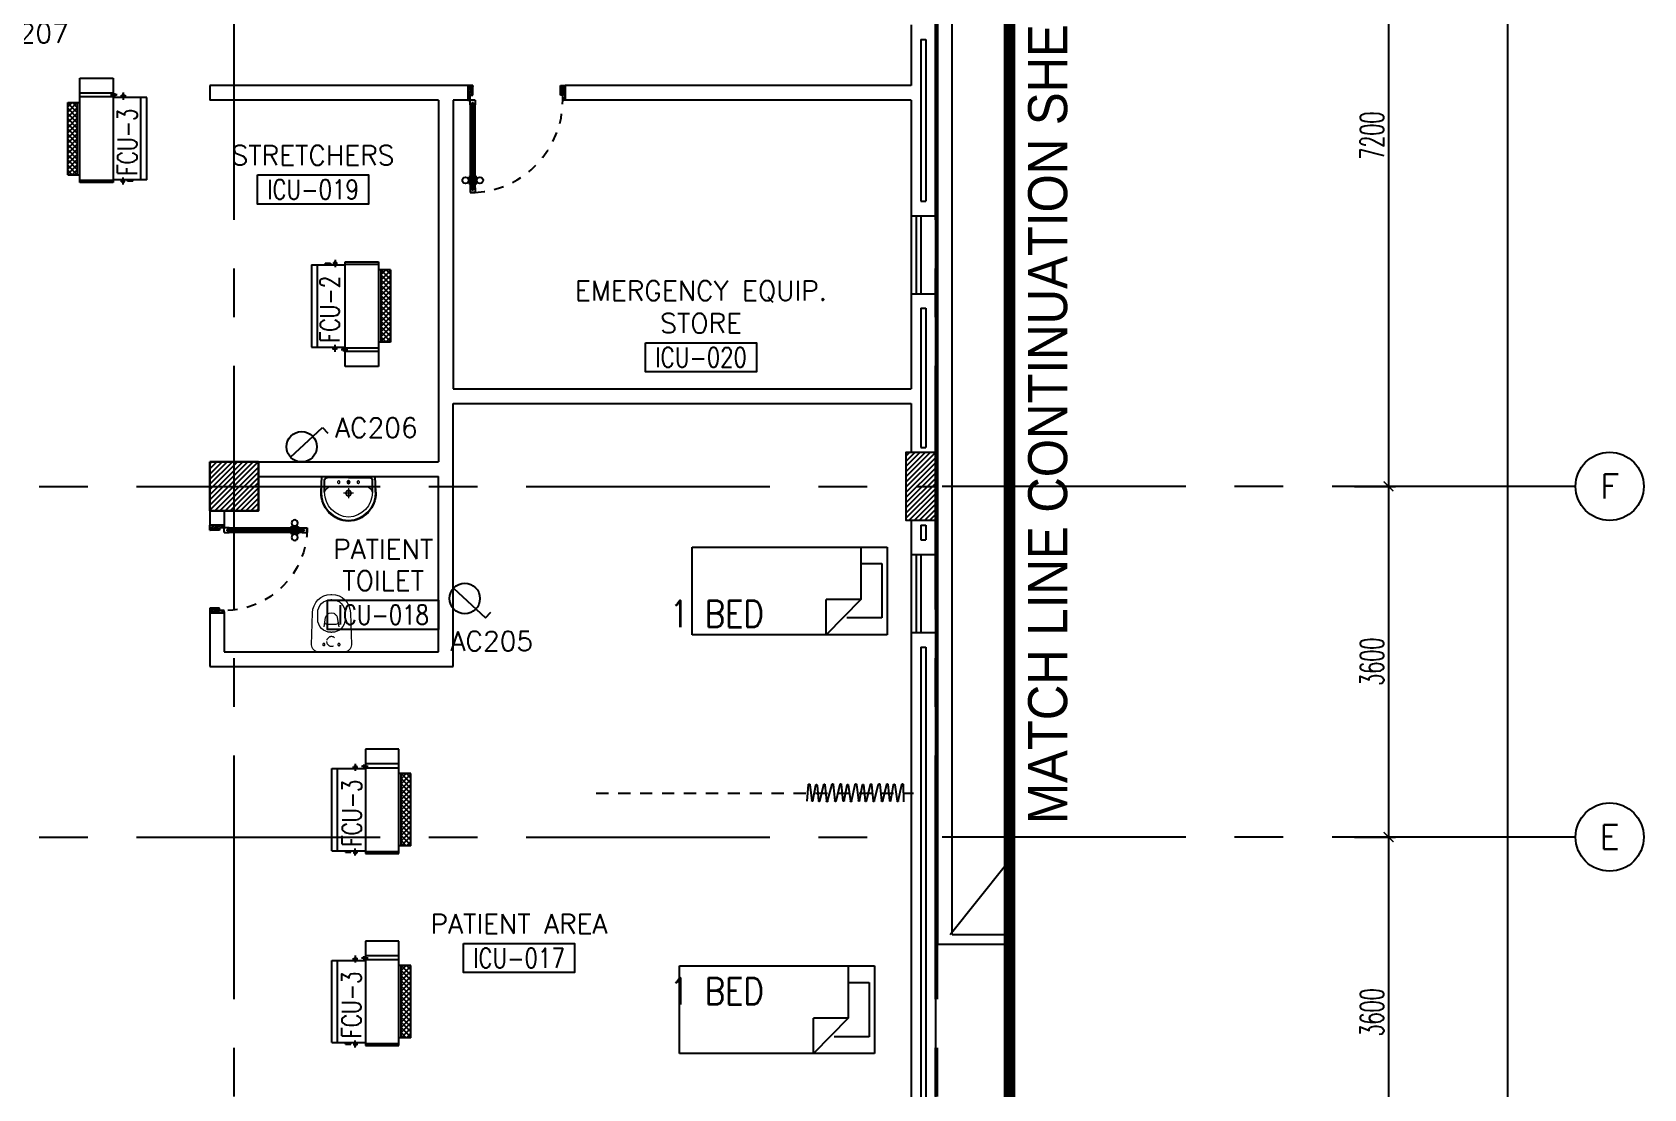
# Model space of a CAD drawing. Extents: x -0.4 to 91.9, y -1.1 to 78.4.
# Drawn here: x 75.32 to 91.86, y 13.97 to 24.81 of the extents above; entities that cross this region are included whole.
import ezdxf
from ezdxf.enums import TextEntityAlignment as Align

# ---------------------------------------------------------------- set-up
doc = ezdxf.new("R2010")
doc.units = 0
doc.header["$MEASUREMENT"] = 0
doc.header["$PDMODE"] = 34
for name, pattern in [('CENTER2', [1.125, 0.75, -0.125, 0.125, -0.125]), ('CENTERX2', [4, 2.5, -0.5, 0.5, -0.5]), ('DASHED', [0.75, 0.5, -0.25]), ('HIDDEN', [0.375, 0.25, -0.125]), ('HIDDEN2', [0.1875, 0.125, -0.0625])]:
    doc.linetypes.add(name, pattern=pattern)
doc.layers.get('0').update_dxf_attribs({"color": 11, "linetype": 'CONTINUOUS'})
doc.layers.get('DEFPOINTS').update_dxf_attribs({"color": 11, "linetype": 'CONTINUOUS'})
for name, color, linetype in [('A_CUBICLE_CURTAINS', 11, 'HIDDEN'), ('AX-CR', 11, 'CONTINUOUS'), ('AX-DIM', 11, 'CONTINUOUS'), ('AX-TXT', 11, 'CONTINUOUS'), ('AXES', 11, 'CENTERX2'), ('COL', 11, 'CONTINUOUS'), ('D_CURTAIN', 11, 'HIDDEN'), ('DOOR', 11, 'CONTINUOUS'), ('E-SOCKETS', 4, 'CONTINUOUS'), ('ELEV', 11, 'CONTINUOUS'), ('FCU', 7, 'CONTINUOUS'), ('FIX', 11, 'CONTINUOUS'), ('FUR', 11, 'CONTINUOUS'), ('HAT', 11, 'CONTINUOUS'), ('INSUL', 11, 'CONTINUOUS'), ('RM-BOX', 11, 'CONTINUOUS'), ('RM-NAME', 11, 'CONTINUOUS'), ('RM-NO', 11, 'CONTINUOUS'), ('ROOF', 11, 'CONTINUOUS'), ('RS20', 11, 'CONTINUOUS'), ('SHAFT', 11, 'CONTINUOUS'), ('TEXTN', 2, 'CONTINUOUS'), ('TXT1', 11, 'CONTINUOUS'), ('WALL', 11, 'CONTINUOUS'), ('WIN', 11, 'CONTINUOUS')]:
    doc.layers.add(name, color=color, linetype=linetype)
doc.styles.add('ROMANS', font='ROMANS.shx', dxfattribs={"width": 0.6})
doc.styles.add('RS20', font='ROMANS.shx', dxfattribs={"height": 0.2})
doc.styles.add('TTXT', font='swisse.ttf', dxfattribs={"width": 0.6})
doc.dimstyles.new('STANDARD in', dxfattribs={"dimtxt": 0.24, "dimasz": 0.1, "dimexe": 0.07, "dimexo": 0.05, "dimgap": 0.05, "dimtad": 1, "dimdec": 0, "dimlfac": 1000, "dimzin": 0, "dimdsep": 46, "dimtxsty": 'ROMANS', "dimblk": 'ARCHTICK', "dimcen": 0.05, "dimdle": 0.05, "dimclrd": 7, "dimclre": 7, "dimclrt": 2, "dimadec": 0, "dimazin": 0, "dimtfac": 1, "dimtdec": 0, "dimtmove": 2, "dimatfit": 3, "dimldrblk": 'ARCHTICK', "dimfxl": 0, "dimtolj": 1, "dimtzin": 0, "dimarcsym": 0})

# ---------------------------------------------------------------- blocks, each defined once
blk = doc.blocks.new('*X20')
at = {"color": 0}
for p, q in [((84179, 132651), (84678, 133150)), ((84179, 132704), (84625, 133150)), ((84179, 132757), (84571, 133150)), ((84179, 132810), (84518, 133150)), ((84179, 132864), (84465, 133150)), ((84179, 132917), (84412, 133150)), ((84179, 132970), (84359, 133150)), ((84179, 133023), (84306, 133150)), ((84179, 133076), (84253, 133150)), ((84179, 133129), (84200, 133150)), ((84231, 132650), (84679, 133098)), ((84284, 132650), (84679, 133045)), ((84337, 132650), (84679, 132992)), ((84390, 132650), (84679, 132939)), ((84443, 132650), (84679, 132886)), ((84496, 132650), (84679, 132833)), ((84549, 132650), (84679, 132780)), ((84602, 132650), (84679, 132727)), ((84655, 132650), (84679, 132674))]:
    blk.add_line(p, q, dxfattribs=at)
blk = doc.blocks.new('COL50')
at = {"layer": 'COL'}
blk.add_lwpolyline([(-250, 250), (-250, -250), (250, -250), (250, 250)], close=True, dxfattribs=at)
blk = doc.blocks.new('_ARCHTICK')
at = {"color": 0, "linetype": 'ByBlock', "const_width": 0.15}
blk.add_lwpolyline([(-0.5, -0.5), (0.5, 0.5)], dxfattribs=at)
blk = doc.blocks.new('*D143')
at = {"layer": 'AX-DIM', "color": 7, "lineweight": -2, "ltscale": 0.3}
for p, q in [((90.46, 64.87), (90.46, 5.45)), ((88.617, 64.82), (90.53, 64.82)), ((86.18, 5.5), (90.53, 5.5))]:
    blk.add_line(p, q, dxfattribs=at)
at = {"layer": 'DEFPOINTS', "color": 0, "ltscale": 0.3}
for p in [(88.567, 64.82), (86.13, 5.5), (90.46, 5.5)]:
    blk.add_point(p, dxfattribs=at)
at = {"layer": 'AX-DIM', "color": 7, "lineweight": -2, "ltscale": 0.3, "xscale": 0.1, "yscale": 0.1, "zscale": 0.1}
for p, rotation in [((90.46, 64.82), 90), ((90.46, 5.5), 270)]:
    blk.add_blockref('_ARCHTICK', p, dxfattribs=dict(at, rotation=rotation))
at = {"layer": 'AX-DIM', "color": 2, "ltscale": 0.3, "insert": (90.29, 35.16), "char_height": 0.24, "attachment_point": 5, "rotation": 90, "style": 'ROMANS'}
blk.add_mtext('\\A1;59320', dxfattribs=at)
blk = doc.blocks.new('*D137')
at = {"layer": 'AX-DIM', "color": 7, "lineweight": -2, "ltscale": 0.3}
for p, q in [((88.89, 27.35), (89.31, 27.35)), ((89.24, 27.4), (89.24, 20.1)), ((88.89, 20.15), (89.31, 20.15))]:
    blk.add_line(p, q, dxfattribs=at)
at = {"layer": 'DEFPOINTS', "color": 0, "ltscale": 0.3}
for p in [(88.84, 27.35), (88.84, 20.15), (89.24, 20.15)]:
    blk.add_point(p, dxfattribs=at)
at = {"layer": 'AX-DIM', "color": 7, "lineweight": -2, "ltscale": 0.3, "xscale": 0.1, "yscale": 0.1, "zscale": 0.1}
for p, rotation in [((89.24, 27.35), 90), ((89.24, 20.15), 270)]:
    blk.add_blockref('_ARCHTICK', p, dxfattribs=dict(at, rotation=rotation))
at = {"layer": 'AX-DIM', "color": 2, "ltscale": 0.3, "insert": (89.07, 23.75), "char_height": 0.24, "attachment_point": 5, "rotation": 90, "style": 'ROMANS'}
blk.add_mtext('\\A1;7200', dxfattribs=at)
blk = doc.blocks.new('AXR')
at = {"layer": 'AX-CR'}
blk.add_circle((350, 0), 350, dxfattribs=at)
at = {"layer": 'AX-TXT', "style": 'ROMANS'}
blk.add_attdef('AX', text='', height=250, dxfattribs=at).set_placement((350, 0), align=Align.MIDDLE)
blk = doc.blocks.new('*D136')
at = {"layer": 'AX-DIM', "color": 7, "lineweight": -2, "ltscale": 0.3}
for p, q in [((89.24, 20.2), (89.24, 16.5)), ((88.89, 20.15), (89.31, 20.15)), ((88.89, 16.55), (89.31, 16.55))]:
    blk.add_line(p, q, dxfattribs=at)
at = {"layer": 'DEFPOINTS', "color": 0, "ltscale": 0.3}
for p in [(88.84, 20.15), (88.84, 16.55), (89.24, 16.55)]:
    blk.add_point(p, dxfattribs=at)
at = {"layer": 'AX-DIM', "color": 7, "lineweight": -2, "ltscale": 0.3, "xscale": 0.1, "yscale": 0.1, "zscale": 0.1}
for p, rotation in [((89.24, 20.15), 90), ((89.24, 16.55), 270)]:
    blk.add_blockref('_ARCHTICK', p, dxfattribs=dict(at, rotation=rotation))
at = {"layer": 'AX-DIM', "color": 2, "ltscale": 0.3, "insert": (89.07, 18.35), "char_height": 0.24, "attachment_point": 5, "rotation": 90, "style": 'ROMANS'}
blk.add_mtext('\\A1;3600', dxfattribs=at)
blk = doc.blocks.new('*D135')
at = {"layer": 'AX-DIM', "color": 7, "lineweight": -2, "ltscale": 0.3}
for p, q in [((88.89, 16.55), (89.31, 16.55)), ((89.24, 16.6), (89.24, 12.9)), ((88.89, 12.95), (89.31, 12.95))]:
    blk.add_line(p, q, dxfattribs=at)
at = {"layer": 'DEFPOINTS', "color": 0, "ltscale": 0.3}
for p in [(88.84, 16.55), (88.84, 12.95), (89.24, 12.95)]:
    blk.add_point(p, dxfattribs=at)
at = {"layer": 'AX-DIM', "color": 7, "lineweight": -2, "ltscale": 0.3, "xscale": 0.1, "yscale": 0.1, "zscale": 0.1}
for p, rotation in [((89.24, 16.55), 90), ((89.24, 12.95), 270)]:
    blk.add_blockref('_ARCHTICK', p, dxfattribs=dict(at, rotation=rotation))
at = {"layer": 'AX-DIM', "color": 2, "ltscale": 0.3, "insert": (89.07, 14.75), "char_height": 0.24, "attachment_point": 5, "rotation": 90, "style": 'ROMANS'}
blk.add_mtext('\\A1;3600', dxfattribs=at)
blk = doc.blocks.new('C11')
at = {"layer": 'HAT'}
h = blk.add_hatch(dxfattribs=at)
h.set_pattern_fill('ANSI31', color=256, scale=300, style=0)
h.set_pattern_definition([(45, (-248556.182, -75061.005), (-26.5165043, 26.5165043), [])])
h.paths.add_polyline_path([(300, 700), (0, 700), (0, 350), (300, 350)])
h.paths.add_polyline_path([(300, 350), (0, 350), (0, 0), (300, 0)])
at = {"layer": 'COL'}
blk.add_lwpolyline([(300, 700), (300, 0), (0, 0), (0, 700)], close=True, dxfattribs=at)
blk = doc.blocks.new('DOOR90')
at = {"layer": 'DOOR', "color": 0, "linetype": 'ByBlock'}
for p, q in [((-150, 0), (-150, -25)), ((-150, 0), (0, 0)), ((0, -50), (0, 0)), ((-1000, -25), (-1000, -75)), ((-1000, -75), (-1000, -25)), ((-950, -25), (-1000, -25)), ((-950, -75), (-1000, -75)), ((-970, -42), (-970, -58)), ((-950, -42), (-970, -42)), ((-950, -58), (-970, -58)), ((-950, -25), (-950, -42)), ((-950, -58), (-950, -75)), ((-918, -25), (-918, -18)), ((-828, -18), (-918, -18)), ((-918, -75), (-918, -82)), ((-828, -82), (-918, -82)), ((-905, -18), (-905, -9)), ((-905, -9), (-840, -9)), ((-905, -18), (-840, -18)), ((-905, -82), (-905, -91)), ((-905, -82), (-840, -82)), ((-905, -91), (-840, -91)), ((-840, -18), (-840, -9)), ((-840, -82), (-840, -91)), ((-828, -25), (-828, -18)), ((-828, -75), (-828, -82)), ((-200, -42), (-200, -25)), ((-200, -25), (-150, -25)), ((-180, -42), (-200, -42)), ((-200, -75), (-200, -58)), ((-200, -58), (-180, -58)), ((-150, -75), (-200, -75)), ((-180, -58), (-180, -42)), ((-150, -75), (-150, -25)), ((-150, -25), (-100, -25)), ((-100, -25), (-100, -50)), ((-100, -50), (0, -50)), ((-150, -900), (-150, -875)), ((-150, -875), (-100, -875)), ((0, -900), (-150, -900)), ((-150, -900), (0, -900)), ((-100, -850), (0, -850)), ((-100, -875), (-100, -850)), ((0, -850), (0, -900))]:
    blk.add_line(p, q, dxfattribs=at)
at = {"layer": 'DOOR', "color": 9, "linetype": 'ByBlock'}
for p, q in [((0, -50), (-114, 0)), ((0, -50), (-40, 0)), ((0, -50), (-100, -37)), ((0, -850), (-114, -900)), ((0, -850), (-100, -863)), ((0, -850), (-40, -900))]:
    blk.add_line(p, q, dxfattribs=at)
at = {"layer": 'DOOR', "linetype": 'ByBlock'}
for p, q in [((-200, -25), (-950, -25)), ((-200, -42), (-950, -42)), ((-200, -58), (-950, -58)), ((-950, -75), (-200, -75))]:
    blk.add_line(p, q, dxfattribs=at)
at = {"layer": 'DOOR', "color": 0, "linetype": 'ByBlock'}
for centre in [(-873, 24), (-873, -124)]:
    blk.add_circle(centre, 32.4, dxfattribs=at)
at = {"layer": 'DOOR', "color": 9, "linetype": 'ByBlock'}
for centre, radius, start, end in [((0, -50), 154, 161.1053, 166.2858), ((0, -50), 134, 158.1598, 169.28), ((0, -50), 94.4, 148.0182, 180), ((0, -50), 74.4, 137.7764, 180), ((0, -50), 114, 154.0838, 167.3774), ((0, -50), 54.4, 113.2074, 180), ((0, -50), 34.4, 90, 180), ((0, -50), 14.4, 90, 180), ((0, -850), 154, 193.7142, 198.8947), ((0, -850), 134, 190.72, 201.8402), ((0, -850), 94.4, 180, 211.9818), ((0, -850), 74.4, 180, 222.2236), ((0, -850), 54.4, 180, 246.7926), ((0, -850), 34.4, 180, 270), ((0, -850), 14.4, 180, 270)]:
    blk.add_arc(centre, radius, start, end, dxfattribs=at)
at = {"layer": 'DOOR', "linetype": 'HIDDEN', "ltscale": 0.5}
blk.add_arc((-150, -25), 850, 180, 270, dxfattribs=at)
blk = doc.blocks.new('RM1')
at = {"layer": 'RM-BOX'}
blk.add_lwpolyline([(570, -200), (-570, -200), (-570, -500), (570, -500)], close=True, dxfattribs=at)
at = {"layer": 'RM-NAME', "style": 'ROMANS'}
for tag, p in [('ROOMNAME1', (0, 324)), ('ROOMNAME2', (0, 0))]:
    blk.add_attdef(tag, text='', height=200, dxfattribs=at).set_placement(p, align=Align.MIDDLE)
at = {"layer": 'RM-NO', "style": 'ROMANS', "width": 0.8}
blk.add_attdef('ROOMNO', text='', height=200, dxfattribs=at).set_placement((0, -350), align=Align.MIDDLE)
blk = doc.blocks.new('C')
at = {"layer": 'D_CURTAIN'}
for points in [[(0.229, 0.077), (0.229, 0.077, 0.848601), (0.219, 0.076), (0.202, -0.062, -0.855925), (0.192, -0.063), (0.167, 0.072, 0.866955), (0.157, 0.072), (0.144, -0.065, -0.843142), (0.134, -0.066), (0.099, 0.077, 0.845318), (0.089, 0.076), (0.076, -0.066, -0.842227), (0.066, -0.067), (0.029, 0.079, 0.837896), (0.019, 0.078), (0.004, -0.065, -0.84563), (-0.006, -0.065), (-0.04, 0.078, 0.842014), (-0.049, 0.078), (-0.065, -0.063, -0.866148), (-0.075, -0.063), (-0.099, 0.074, 0.854133), (-0.109, 0.074), (-0.129, -0.066, -0.838104), (-0.139, -0.067), (-0.17, 0.077, 0.84026), (-0.18, 0.077), (-0.183, -0.071)], [(0.639, -0.068), (0.628, 0.076, 0.848601), (0.618, 0.076), (0.601, -0.063, -0.855925), (0.591, -0.063), (0.566, 0.071, 0.866955), (0.556, 0.071), (0.542, -0.066, -0.843142), (0.533, -0.066), (0.497, 0.076, 0.845318), (0.488, 0.075), (0.474, -0.067, -0.842227), (0.465, -0.068), (0.427, 0.078, 0.837896), (0.417, 0.078), (0.403, -0.065, -0.84563), (0.393, -0.066), (0.359, 0.078, 0.842014), (0.349, 0.077), (0.334, -0.063, -0.866148), (0.324, -0.064), (0.299, 0.074, 0.854133), (0.29, 0.073), (0.27, -0.067, -0.838104), (0.26, -0.067), (0.229, 0.077, 0.84026), (0.219, 0.076)]]:
    blk.add_lwpolyline(points, format="xyb", dxfattribs=at)
blk = doc.blocks.new('LAV1')
at = {"layer": 'FIX', "linetype": 'ByBlock', "ltscale": 0.3}
for p, q in [((-280, 210), (-275, 50)), ((-245, 210), (-245, 85)), ((245, 210), (245, 85)), ((280, 210), (275, 50)), ((0, 60), (-220, 60)), ((0, 60), (220, 60))]:
    blk.add_line(p, q, dxfattribs=at)
at = {"layer": 'FIX', "linetype": 'Continuous', "lineweight": 20}
for p, q in [((-275, 210), (-275, 50)), ((275, 210), (275, 50)), ((0, 50), (-275, 50)), ((0, 50), (-252, 50)), ((0, 155), (-181, 155)), ((0, 155), (181, 155)), ((0, 50), (252, 50)), ((0, 50), (275, 50))]:
    blk.add_line(p, q, dxfattribs=at)
at = {"layer": 'FIX', "linetype": 'DASHED', "lineweight": 20, "ltscale": 0.05}
for p, q in [((50, 220), (-50, 220)), ((0, 170), (0, 270)), ((0, 170), (0, 270))]:
    blk.add_line(p, q, dxfattribs=at)
at = {"layer": 'FIX', "lineweight": 20}
for p, q in [((16, 107), (-15, 107)), ((0, 92), (0, 123))]:
    blk.add_line(p, q, dxfattribs=at)
for centre, radius in [((0, 220), 29.5), ((0, 220), 22.5), ((0, 107), 15.5)]:
    blk.add_circle(centre, radius, dxfattribs=at)
at = {"layer": 'FIX', "linetype": 'HIDDEN', "lineweight": 20, "ltscale": 0.05}
for centre in [(-100, 107), (100, 107)]:
    blk.add_circle(centre, 12.4, dxfattribs=at)
at = {"layer": 'FIX', "linetype": 'ByBlock', "ltscale": 0.3}
for centre, radius, start, end in [((7, 220), 287, 91.3776, 182.0064), ((-7, 220), 287, 357.9936, 88.6224), ((-220, 85), 24.9, 179.7021, 269.9486), ((220, 85), 24.9, 270.0514, 0.2979)]:
    blk.add_arc(centre, radius, start, end, dxfattribs=at)
at = {"layer": 'FIX', "linetype": 'Continuous', "lineweight": 20}
for centre, radius, start, end in [((8, 217), 283, 91.6988, 181.351), ((-8, 217), 283, 358.649, 88.3012), ((8, 212), 253, 91.7328, 180.4884), ((-8, 212), 253, 359.5116, 88.2672), ((-179, 222), 66.9, 190.2006, 268.0786), ((179, 222), 66.9, 271.9214, 349.7994)]:
    blk.add_arc(centre, radius, start, end, dxfattribs=at)
blk = doc.blocks.new('WC1')
at = {"layer": 'FIX', "lineweight": 20}
for p, q in [((-210, 204), (-538, 194)), ((-727, 5), (-727, -5)), ((-674, 5), (-674, -5)), ((-534, 24), (-540, 0)), ((-540, 0), (-534, -24)), ((-475, 141), (-538, 141)), ((-395, 76), (-490, 60)), ((-339, 5), (-339, -5)), ((-538, -141), (-475, -141)), ((-490, -60), (-395, -76)), ((-538, -194), (-210, -204))]:
    blk.add_line(p, q, dxfattribs=at)
at = {"layer": 'FIX', "linetype": 'Continuous', "lineweight": 20}
blk.add_line((-420, -47), (-420, 45), dxfattribs=at)
at = {"layer": 'FIX', "lineweight": 20}
blk.add_lwpolyline([(-213, -204), (-210, -204, 0.414214), (-137, -131), (-137, 0), (-137, 131, 0.414214), (-210, 204)], format="xyb", dxfattribs=at)
at = {"layer": 'FIX', "linetype": 'HIDDEN2', "lineweight": 20, "ltscale": 0.3}
blk.add_circle((-245, 0), 49.8, dxfattribs=at)
at = {"layer": 'FIX', "linetype": 'HIDDEN', "lineweight": 20, "ltscale": 0.05}
for centre in [(-213, 78), (-213, -77)]:
    blk.add_circle(centre, 11.6, dxfattribs=at)
at = {"layer": 'FIX', "lineweight": 20}
for centre, radius, start, end in [((-538, 5), 189, 90, 180), ((-538, 5), 136, 90, 180), ((-473, -7), 68.2, 128.9242, 152.8468), ((-464, -18), 82, 108.496, 128.9242), ((-475, 5), 136, 360, 90), ((-538, -5), 189, 180, 270), ((-538, -5), 136, 180, 270), ((-473, 7), 68.2, 207.1532, 231.0758), ((-464, 18), 82, 231.0758, 251.504), ((-475, -5), 136, 270, 0)]:
    blk.add_arc(centre, radius, start, end, dxfattribs=at)
at = {"layer": 'FIX', "linetype": 'Continuous', "lineweight": 20}
for centre, start, end in [((-443, 46), 357.6662, 91.6121), ((-442, -46), 268.3879, 2.3338)]:
    blk.add_arc(centre, 22.3, start, end, dxfattribs=at)
blk = doc.blocks.new('DOOR-10')
at = {"layer": 'DOOR', "color": 0, "linetype": 'ByBlock'}
for p, q in [((-83, 1005), (-92, 1005)), ((-92, 1005), (-92, 940)), ((-76, 1018), (-83, 1018)), ((-83, 928), (-83, 1018)), ((-83, 1005), (-83, 940)), ((-26, 1100), (-76, 1100)), ((-76, 1100), (-26, 1100)), ((-76, 1050), (-76, 1100)), ((-59, 1050), (-76, 1050)), ((-43, 1070), (-59, 1070)), ((-59, 1050), (-59, 1070)), ((-43, 1050), (-43, 1070)), ((-26, 1050), (-43, 1050)), ((-26, 1050), (-26, 1100)), ((-26, 1018), (-18, 1018)), ((-18, 928), (-18, 1018)), ((-18, 1005), (-9, 1005)), ((-18, 1005), (-18, 940)), ((-9, 1005), (-9, 940)), ((-83, 940), (-92, 940)), ((-76, 928), (-83, 928)), ((-26, 928), (-18, 928)), ((-18, 940), (-9, 940)), ((-76, 200), (-59, 200)), ((-76, 150), (-76, 200)), ((-59, 200), (-59, 180)), ((-59, 180), (-43, 180)), ((-43, 200), (-26, 200)), ((-43, 180), (-43, 200)), ((-26, 200), (-26, 150)), ((-1001, 0), (-1001, 150)), ((-1001, 150), (-976, 150)), ((-1001, 150), (-1001, 0)), ((-951, 0), (-1001, 0)), ((-976, 150), (-976, 100)), ((-976, 100), (-951, 100)), ((-951, 100), (-951, 0)), ((-76, 150), (-26, 150)), ((-51, 100), (-51, 0)), ((-26, 100), (-51, 100)), ((-51, 0), (-1, 0)), ((-1, 150), (-26, 150)), ((-26, 150), (-26, 100))]:
    blk.add_line(p, q, dxfattribs=at)
at = {"layer": 'DOOR', "linetype": 'ByBlock'}
for p, q in [((-76, 1050), (-76, 200)), ((-59, 200), (-59, 1050)), ((-43, 200), (-43, 1050)), ((-26, 200), (-26, 1050))]:
    blk.add_line(p, q, dxfattribs=at)
at = {"layer": 'DOOR', "color": 9, "linetype": 'ByBlock'}
for p, q in [((-951, 0), (-1001, 114)), ((-951, 0), (-1001, 40)), ((-951, 0), (-964, 100)), ((-51, 0), (-1, 114)), ((-51, 0), (-37, 100)), ((-51, 0), (-1, 40)), ((-1, 0), (-1, 150))]:
    blk.add_line(p, q, dxfattribs=at)
at = {"layer": 'DOOR', "color": 0, "linetype": 'ByBlock'}
for centre in [(-124, 973), (23, 973)]:
    blk.add_circle(centre, 32.4, dxfattribs=at)
at = {"layer": 'DOOR', "linetype": 'HIDDEN', "ltscale": 0.5}
blk.add_arc((-23, 149), 952, 93.1482, 179.9482, dxfattribs=at)
at = {"layer": 'DOOR', "color": 9, "linetype": 'ByBlock'}
for centre, radius, start, end in [((-951, 0), 154, 103.7142, 108.8947), ((-951, 0), 134, 100.72, 111.8402), ((-951, 0), 94.4, 90, 121.9818), ((-951, 0), 74.4, 90, 132.2236), ((-951, 0), 54.4, 90, 156.7926), ((-951, 0), 34.4, 90, 180), ((-951, 0), 14.4, 90, 180), ((-51, 0), 94.4, 58.0182, 90), ((-51, 0), 74.4, 47.7764, 90), ((-51, 0), 54.4, 23.2074, 90), ((-51, 0), 34.4, 0, 90), ((-51, 0), 14.4, 0, 90), ((-51, 0), 134, 68.1598, 79.28), ((-51, 0), 114, 64.0838, 77.3774), ((-51, 0), 154, 71.1053, 76.2858)]:
    blk.add_arc(centre, radius, start, end, dxfattribs=at)
blk = doc.blocks.new('*X190')
at = {"color": 0}
for p, q in [((16890, -2467), (16943, -2414)), ((16890, -2520), (16990, -2420)), ((16990, -2565), (16890, -2465)), ((16890, -2573), (16990, -2473)), ((16990, -2512), (16892, -2414)), ((16990, -2459), (16945, -2414)), ((16990, -2619), (16890, -2519)), ((16890, -2626), (16990, -2526)), ((16990, -2672), (16890, -2572)), ((16890, -2679), (16990, -2579)), ((16990, -2725), (16890, -2625)), ((16890, -2732), (16990, -2632)), ((16990, -2778), (16890, -2678)), ((16890, -2785), (16990, -2685)), ((16990, -2831), (16890, -2731)), ((16890, -2838), (16990, -2738)), ((16990, -2884), (16890, -2784)), ((16890, -2891), (16990, -2791)), ((16990, -2937), (16890, -2837)), ((16890, -2944), (16990, -2844)), ((16990, -2990), (16890, -2890)), ((16890, -2997), (16990, -2897)), ((16990, -3043), (16890, -2943)), ((16890, -3050), (16990, -2950)), ((16990, -3096), (16890, -2996)), ((16890, -3103), (16990, -3003)), ((16990, -3149), (16890, -3049)), ((16944, -3155), (16890, -3102)), ((16892, -3155), (16990, -3056)), ((16945, -3155), (16990, -3109))]:
    blk.add_line(p, q, dxfattribs=at)
blk = doc.blocks.new('WHE06')
at = {"color": 2}
for p, q in [((689, 621), (346, 621)), ((346, 621), (346, 469)), ((689, 469), (689, 621)), ((60, -422), (60, 422)), ((212, 437), (269, 437)), ((232, 452), (232, 422)), ((232, 452), (252, 452)), ((242, 472), (242, 399)), ((252, 452), (252, 422)), ((305, 448), (373, 448)), ((321, 458), (321, 438)), ((321, 458), (346, 458)), ((321, 438), (346, 438)), ((346, 430), (689, 430)), ((811, 371), (689, 371)), ((711, -371), (711, 371)), ((811, -371), (811, 371)), ((142, -437), (142, -422)), ((142, -437), (197, -437)), ((197, -437), (197, -422)), ((221, -437), (269, -437)), ((232, -452), (232, -422)), ((232, -452), (252, -452)), ((242, -472), (242, -399)), ((252, -452), (252, -422)), ((346, -430), (689, -430)), ((811, -371), (689, -371))]:
    blk.add_line(p, q, dxfattribs=at)
at = {"color": 6}
for p, q in [((0, -422), (0, 422)), ((0, 422), (346, 422)), ((346, 469), (346, -451)), ((689, 469), (346, 469)), ((689, -451), (689, 469)), ((0, -422), (346, -422)), ((346, -451), (689, -451))]:
    blk.add_line(p, q, dxfattribs=at)
at = {"color": 2}
blk.add_blockref('*X190', (-16179, 2784), dxfattribs=at)

msp = doc.modelspace()

# ---------------------------------------------------------------- linework, layer by layer
at = {"layer": 'A_CUBICLE_CURTAINS', "ltscale": 0.5}
msp.add_line((81.108, 17), (84.3652, 17), dxfattribs=at)
at = {"layer": 'AXES'}
for p, q in [((84.59, -1.1143), (84.59, 77.3484)), ((84.61, -1.1143), (84.61, 77.3484)), ((77.39, -1.1143), (77.39, 59.47)), ((68.39, 20.15), (84.59, 20.15)), ((91.1596, 20.15), (84.34, 20.15)), ((68.39, 16.55), (84.3433, 16.55)), ((91.1596, 16.55), (84.34, 16.55))]:
    msp.add_line(p, q, dxfattribs=at)
at = {"layer": 'E-SOCKETS'}
for p, q in [((77.97, 20.4498), (78.2978, 20.755)), ((78.2978, 20.755), (78.3523, 20.6964)), ((79.6437, 19.1052), (79.9715, 18.8)), ((79.9715, 18.8), (80.026, 18.8586))]:
    msp.add_line(p, q, dxfattribs=at)
for centre in [(78.0843, 20.5563), (79.7581, 18.9987)]:
    msp.add_circle(centre, 0.1562, dxfattribs=at)
at = {"layer": 'ELEV', "linetype": 'CENTER2', "const_width": 0.12}
msp.add_lwpolyline([(85.3496, 3.7939), (85.3496, 67.6321)], dxfattribs=at)
at = {"layer": 'FUR'}
for p, q in [((82.0936, 18.6265), (82.0936, 19.5265)), ((82.0936, 19.5265), (84.0936, 19.5265)), ((83.8219, 19.5265), (83.8219, 18.9877)), ((84.0936, 19.5265), (84.0936, 18.6265)), ((83.8219, 19.3566), (84.0381, 19.3566)), ((84.0381, 19.3566), (84.0381, 18.7987)), ((83.8219, 18.9877), (83.4685, 18.9877)), ((83.4685, 18.6265), (83.4685, 18.9877)), ((83.8219, 18.9877), (83.4685, 18.6265)), ((84.0381, 18.7987), (83.6784, 18.7987)), ((84.0936, 18.6265), (82.0936, 18.6265)), ((81.9639, 14.3284), (81.9639, 15.2284)), ((81.9639, 15.2284), (83.9639, 15.2284)), ((83.6923, 15.2284), (83.6923, 14.6895)), ((83.9639, 15.2284), (83.9639, 14.3284)), ((83.6923, 15.0585), (83.9085, 15.0585)), ((83.9085, 15.0585), (83.9085, 14.5006)), ((83.6923, 14.6895), (83.3389, 14.6895)), ((83.3389, 14.3284), (83.3389, 14.6895)), ((83.6923, 14.6895), (83.3389, 14.3284)), ((83.9085, 14.5006), (83.5488, 14.5006)), ((83.9639, 14.3284), (81.9639, 14.3284))]:
    msp.add_line(p, q, dxfattribs=at)
at = {"layer": 'INSUL'}
for p, q in [((84.44, 24.7364), (84.44, 23.0776)), ((84.44, 24.7364), (84.49, 24.7364)), ((84.49, 24.7364), (84.49, 23.0776)), ((84.44, 23.0776), (84.49, 23.0776)), ((84.44, 21.9776), (84.44, 20.55)), ((84.44, 21.9776), (84.49, 21.9776)), ((84.49, 21.9776), (84.49, 20.55)), ((84.44, 20.55), (84.49, 20.55)), ((84.44, 19.75), (84.49, 19.75)), ((84.44, 19.75), (84.44, 19.6)), ((84.49, 19.75), (84.49, 19.6)), ((84.44, 19.6), (84.49, 19.6)), ((84.44, 18.5), (84.44, 13.3)), ((84.44, 18.5), (84.49, 18.5)), ((84.49, 18.5), (84.49, 13.3))]:
    msp.add_line(p, q, dxfattribs=at)
at = {"layer": 'ROOF'}
for p, q in [((84.61, 27.1), (84.61, 15.45)), ((84.76, 15.55), (84.76, 27)), ((84.76, 15.55), (85.3092, 15.55)), ((84.61, 15.45), (85.3092, 15.45))]:
    msp.add_line(p, q, dxfattribs=at)
at = {"layer": 'SHAFT'}
msp.add_line((84.74, 15.55), (85.3092, 16.2622), dxfattribs=at)
at = {"layer": 'WALL', "linetype": 'ByBlock'}
for p, q in [((84.34, 24.8864), (84.34, 24.265)), ((84.59, 24.8864), (84.59, 22.9276)), ((84.5867, 24.7364), (84.59, 24.7364)), ((77.14, 24.265), (77.14, 24.115)), ((79.79, 24.265), (77.14, 24.265)), ((79.79, 24.265), (79.79, 24.115)), ((84.34, 24.265), (80.79, 24.265)), ((80.79, 24.265), (80.79, 24.115)), ((79.49, 24.115), (77.14, 24.115)), ((79.49, 24.115), (79.49, 20.4)), ((79.64, 24.115), (79.64, 21.15)), ((79.79, 24.115), (79.64, 24.115)), ((84.34, 24.115), (80.79, 24.115)), ((84.34, 24.115), (84.34, 22.9276)), ((84.5867, 23.0776), (84.59, 23.0776)), ((84.34, 22.9276), (84.59, 22.9276)), ((84.34, 22.1276), (84.59, 22.1276)), ((84.34, 22.1276), (84.34, 21.15)), ((84.59, 22.1276), (84.59, 20.5)), ((84.5867, 21.9776), (84.59, 21.9776)), ((79.64, 21.15), (84.34, 21.15)), ((79.64, 18.3), (79.64, 21)), ((79.64, 21), (84.34, 21)), ((84.34, 21), (84.34, 20.5)), ((77.64, 20.4), (79.49, 20.4)), ((77.64, 20.25), (79.49, 20.25)), ((79.49, 18.45), (79.49, 20.25)), ((84.34, 19.8), (84.34, 19.45)), ((84.59, 19.8), (84.59, 19.45)), ((84.34, 19.45), (84.59, 19.45)), ((84.34, 18.65), (84.59, 18.65)), ((84.34, 18.65), (84.34, 13.3)), ((84.59, 18.65), (84.59, 13.3)), ((77.29, 18.45), (79.49, 18.45)), ((77.14, 18.3), (79.64, 18.3)), ((84.5867, 16.5), (84.59, 16.5))]:
    msp.add_line(p, q, dxfattribs=at)
at = {"layer": 'WALL'}
for p, q in [((77.14, 19.9), (77.14, 19.75)), ((77.29, 19.9), (77.29, 19.75)), ((77.29, 19.75), (77.14, 19.75)), ((77.29, 18.85), (77.14, 18.85)), ((77.14, 18.85), (77.14, 18.3)), ((77.29, 18.85), (77.29, 18.45))]:
    msp.add_line(p, q, dxfattribs=at)
at = {"layer": 'WALL', "linetype": 'ByBlock', "ltscale": 0.3}
for points in [[(77.14, 20.4), (77.64, 20.4), (77.64, 19.9), (77.14, 19.9)], [(84.29, 20.5), (84.59, 20.5), (84.59, 19.8), (84.29, 19.8)]]:
    msp.add_lwpolyline(points, close=True, dxfattribs=at)
at = {"layer": 'WIN'}
for p, q in [((84.34, 22.9276), (84.34, 22.1276)), ((84.39, 22.9276), (84.39, 22.1276)), ((84.44, 22.9276), (84.44, 22.1276)), ((84.59, 22.9276), (84.59, 22.1276)), ((84.34, 19.45), (84.34, 18.65)), ((84.39, 19.45), (84.39, 18.65)), ((84.44, 19.45), (84.44, 18.65)), ((84.59, 19.45), (84.59, 18.65))]:
    msp.add_line(p, q, dxfattribs=at)

# ---------------------------------------------------------------- block references
at = {"layer": 'AXES', "xscale": 0.001, "yscale": 0.001, "zscale": 0.001}
for p, values in [((91.1596, 20.15), {'AX': 'F'}), ((91.1596, 16.55), {'AX': 'E'})]:
    msp.add_blockref('AXR', p, dxfattribs=at).add_auto_attribs(values)
at = {"layer": 'COL', "xscale": 0.001, "yscale": 0.001, "zscale": 0.001}
msp.add_blockref('COL50', (77.39, 20.15), dxfattribs=at)
at = {"layer": 'COL', "linetype": 'ByBlock', "xscale": 0.001, "yscale": 0.001, "zscale": 0.001}
msp.add_blockref('C11', (84.29, 19.8), dxfattribs=at)
at = {"layer": 'D_CURTAIN', "ltscale": 2, "xscale": -1.2, "yscale": 1.2, "zscale": 1.2}
msp.add_blockref('C', (84.0409, 16.9984), dxfattribs=at)
at = {"layer": 'DOOR', "color": 0, "linetype": 'ByBlock', "ltscale": 0.3, "xscale": 0.001, "yscale": 0.001, "zscale": 0.001, "rotation": 180}
msp.add_blockref('DOOR-10', (79.7893, 24.265), dxfattribs=at)
at = {"layer": 'DOOR', "color": 0, "linetype": 'ByBlock', "xscale": -0.001, "yscale": 0.001, "zscale": 0.001}
msp.add_blockref('DOOR90', (77.14, 19.75), dxfattribs=at)
at = {"layer": 'FCU', "linetype": 'ByBlock', "yscale": 0.001000002026557922, "zscale": 0.001}
for p, xscale in [((76.4946, 23.7193), -0.0009999871253967285), ((78.3928, 16.8311), 0.0009999871253967285), ((78.3928, 14.8618), 0.0009999871253967285)]:
    msp.add_blockref('WHE06', p, dxfattribs=dict(at, xscale=xscale))
at = {"layer": 'FCU', "linetype": 'ByBlock', "xscale": -0.0009999871253967285, "yscale": 0.001000002026557922, "zscale": 0.001, "rotation": 180}
msp.add_blockref('WHE06', (78.1844, 22.0023), dxfattribs=at)
at = {"layer": 'FIX', "xscale": -0.001, "yscale": 0.001, "zscale": 0.001}
for name, p, rotation in [('LAV1', (78.565, 20.3), 180), ('WC1', (78.39, 18.313), 90)]:
    msp.add_blockref(name, p, dxfattribs=dict(at, rotation=rotation))
at = {"layer": 'HAT', "xscale": 0.001, "yscale": 0.001, "zscale": 0.001}
msp.add_blockref('*X20', (-7.0392, -112.7497), dxfattribs=at)
at = {"layer": 'RM-NAME'}
ref = msp.add_blockref('RM1', (78.2003, 23.5475), dxfattribs=dict(at, xscale=-0.001, yscale=0.001, zscale=0.001))
ref.add_attrib('ROOMNO', 'ICU-019', dxfattribs={"layer": 'RM-NO', "height": 0.2, "style": 'ROMANS', "width": 0.8}).set_placement((78.2003, 23.1975), align=Align.MIDDLE)
ref.add_attrib('ROOMNAME2', 'STRETCHERS', dxfattribs={"height": 0.2, "style": 'ROMANS'}).set_placement((78.2003, 23.5475), align=Align.MIDDLE)
ref = msp.add_blockref('RM1', (82.1837, 21.8248), dxfattribs=dict(at, xscale=-0.001, yscale=0.001, zscale=0.001))
ref.add_attrib('ROOMNO', 'ICU-020', dxfattribs={"layer": 'RM-NO', "height": 0.2, "style": 'ROMANS', "width": 0.8}).set_placement((82.1837, 21.4748), align=Align.MIDDLE)
ref.add_attrib('ROOMNAME2', 'STORE', dxfattribs={"height": 0.2, "style": 'ROMANS'}).set_placement((82.1837, 21.8248), align=Align.MIDDLE)
ref.add_attrib('ROOMNAME1', 'EMERGENCY EQUIP.', dxfattribs={"height": 0.2, "style": 'ROMANS'}).set_placement((82.1837, 22.1486), align=Align.MIDDLE)
ref = msp.add_blockref('RM1', (78.9201, 19.1817), dxfattribs=dict(at, xscale=-0.001, yscale=0.001, zscale=0.001))
ref.add_attrib('ROOMNO', 'ICU-018', dxfattribs={"layer": 'RM-NO', "height": 0.2, "style": 'ROMANS', "width": 0.8}).set_placement((78.9201, 18.8317), align=Align.MIDDLE)
ref.add_attrib('ROOMNAME2', 'TOILET', dxfattribs={"height": 0.2, "style": 'ROMANS'}).set_placement((78.9201, 19.1817), align=Align.MIDDLE)
ref.add_attrib('ROOMNAME1', 'PATIENT', dxfattribs={"height": 0.2, "style": 'ROMANS'}).set_placement((78.9201, 19.5056), align=Align.MIDDLE)
ref = msp.add_blockref('RM1', (80.3143, 15.6584), dxfattribs=dict(at, xscale=-0.001, yscale=0.001, zscale=0.001))
ref.add_attrib('ROOMNO', 'ICU-017', dxfattribs={"layer": 'RM-NO', "height": 0.2, "style": 'ROMANS', "width": 0.8}).set_placement((80.3143, 15.3084), align=Align.MIDDLE)
ref.add_attrib('ROOMNAME2', 'PATIENT AREA', dxfattribs={"height": 0.2, "style": 'ROMANS'}).set_placement((80.3143, 15.6584), align=Align.MIDDLE)

# ---------------------------------------------------------------- texts
at = {"layer": 'E-SOCKETS', "style": 'ROMANS'}
for s, p in [('AC207', (74.8451, 24.7023)), ('AC206', (78.4265, 20.6519)), ('AC205', (79.6112, 18.4616))]:
    msp.add_text(s, height=0.2, dxfattribs=at).set_placement(p)
at = {"layer": 'RS20', "style": 'RS20', "width": 0.85}
for p in [(82.3445, 18.8421), (82.3445, 14.9687)]:
    msp.add_text('1 BED', height=0.2736, dxfattribs=at).set_placement(p, align=Align.MIDDLE)
at = {"layer": 'TEXTN', "style": 'ROMANS', "width": 0.75}
for s, p in [('FCU-3', (76.3947, 23.34)), ('FCU-2', (78.4731, 21.6232)), ('FCU-3', (78.6997, 16.4518)), ('FCU-3', (78.6956, 14.4826))]:
    msp.add_text(s, height=0.2, rotation=90, dxfattribs=at).set_placement(p)
at = {"layer": 'TXT1', "color": 6, "style": 'TTXT', "width": 0.9}
msp.add_text('MATCH LINE CONTINUATION SHEET No. MH-E-23', height=0.401182, rotation=90, dxfattribs=at).set_placement((85.9418, 16.6848))

# ---------------------------------------------------------------- dimensions: what is measured, and where the dimension line sits
at = {"layer": 'AX-DIM'}
for base, p1, p2, picture, middle in [((90.4596, 5.5), (88.5674, 64.82), (86.1298, 5.5), '*D143', (90.2896, 35.16)), ((89.2398, 20.15), (88.8398, 27.35), (88.8398, 20.15), '*D137', (89.0698, 23.75)), ((89.2398, 16.55), (88.8398, 20.15), (88.8398, 16.55), '*D136', (89.0698, 18.35)), ((89.2398, 12.95), (88.8398, 16.55), (88.8398, 12.95), '*D135', (89.0698, 14.75))]:
    dim = msp.add_linear_dim(base=base, p1=p1, p2=p2, angle=270, dimstyle='STANDARD in', dxfattribs=at)
    dim.commit()
    dim.dimension.update_dxf_attribs({"geometry": picture, "text_midpoint": middle})

doc.saveas('drawing.dxf')
